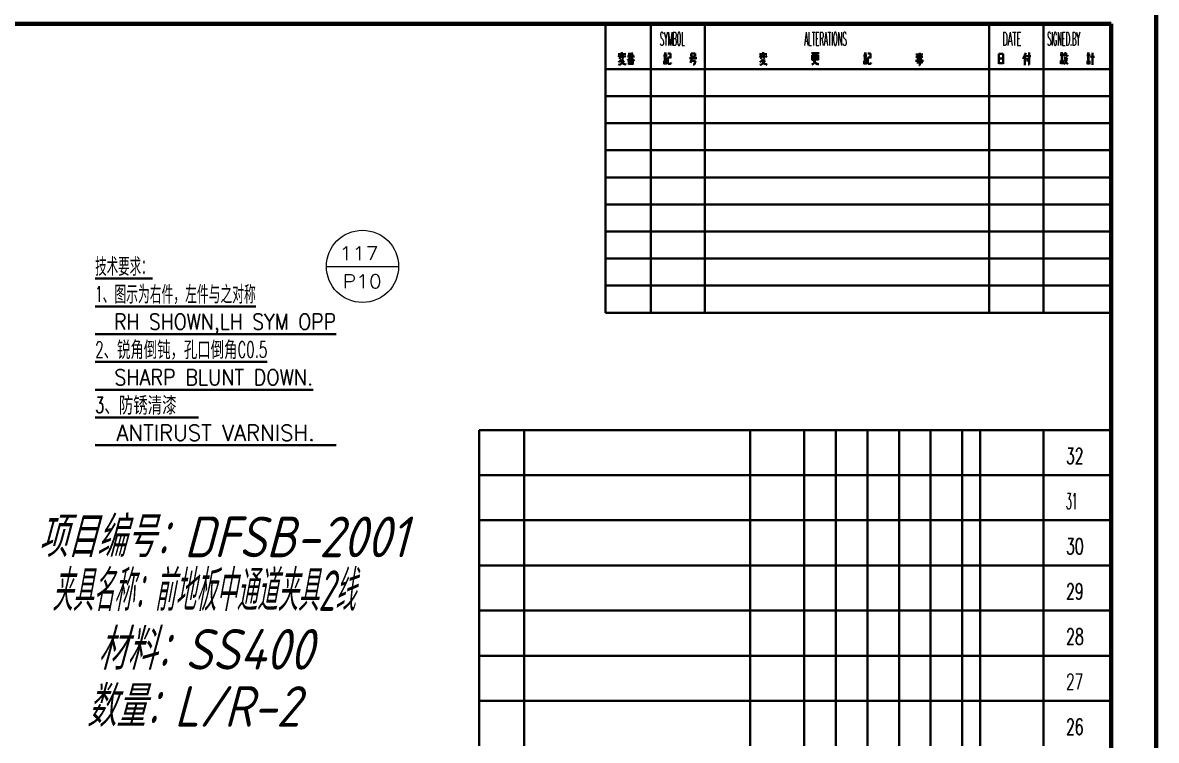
# Model space of a CAD drawing. Header units: millimetres. Extents: x 1333 to 104182, y -63211 to -5704.
# Drawn here: x 48271.3 to 48522.4, y -62786 to -62627 of the extents above; entities that cross this region are included whole.
import ezdxf
from ezdxf.enums import TextEntityAlignment as Align

# ---------------------------------------------------------------- set-up
doc = ezdxf.new("R2010")
doc.units = ezdxf.units.MM
doc.header["$LTSCALE"] = 0.5
doc.layers.add('11', color=3, linetype='Continuous')
doc.layers.add('材质&数量层', color=1, linetype='Continuous', lineweight=9)
doc.styles.add('GB', font='gbeitc.shx', dxfattribs={"bigfont": 'gbcbig.shx'})
doc.styles.get("Standard").update_dxf_attribs({"font": 'simplex.shx'})

msp = doc.modelspace()

# ---------------------------------------------------------------- linework, layer by layer
at = {"color": 7, "lineweight": 70}
for p, q in [((48522.405, -62617.278), (48522.405, -63211.278)), ((47706.405, -62627.278), (48512.405, -62627.278)), ((48512.405, -62627.278), (48512.405, -63201.278))]:
    msp.add_line(p, q, dxfattribs=at)
at = {"color": 7, "lineweight": 35}
for p, q in [((48400.405, -62627.278), (48400.405, -62691.278)), ((48400.405, -62627.278), (48400.405, -62691.278)), ((48410.405, -62627.278), (48410.405, -62691.278)), ((48410.405, -62627.278), (48410.405, -62691.278)), ((48422.405, -62627.278), (48422.405, -62691.278)), ((48422.405, -62627.278), (48422.405, -62691.278)), ((48485.405, -62627.278), (48485.405, -62691.278)), ((48485.405, -62627.278), (48485.405, -62691.278)), ((48497.405, -62628.134), (48497.405, -62691.278)), ((48497.405, -62628.134), (48497.405, -62691.278)), ((48400.405, -62637.278), (48512.405, -62637.278)), ((48400.405, -62637.278), (48512.405, -62637.278)), ((48400.405, -62643.278), (48512.405, -62643.278)), ((48400.405, -62643.278), (48512.405, -62643.278)), ((48512.405, -62649.278), (48400.405, -62649.278)), ((48512.405, -62649.278), (48400.405, -62649.278)), ((48400.405, -62655.278), (48512.405, -62655.278)), ((48400.405, -62655.278), (48512.405, -62655.278)), ((48512.405, -62661.278), (48400.405, -62661.278)), ((48512.405, -62661.278), (48400.405, -62661.278)), ((48400.405, -62667.278), (48512.405, -62667.278)), ((48400.405, -62667.278), (48512.405, -62667.278)), ((48512.405, -62673.278), (48400.405, -62673.278)), ((48512.405, -62673.278), (48400.405, -62673.278)), ((48400.405, -62679.278), (48512.405, -62679.278)), ((48400.405, -62679.278), (48512.405, -62679.278)), ((48512.405, -62685.278), (48400.405, -62685.278)), ((48512.405, -62685.278), (48400.405, -62685.278)), ((48400.405, -62691.278), (48512.405, -62691.278)), ((48400.405, -62691.278), (48512.405, -62691.278)), ((48512.405, -62717.278), (48372.405, -62717.278)), ((48512.405, -62717.278), (48372.405, -62717.278)), ((48512.405, -62727.278), (48372.405, -62727.278)), ((48512.405, -62727.278), (48372.405, -62727.278)), ((48512.405, -62737.278), (48372.405, -62737.278)), ((48512.405, -62737.278), (48372.405, -62737.278)), ((48512.405, -62747.278), (48372.405, -62747.278)), ((48512.405, -62747.278), (48372.405, -62747.278)), ((48512.405, -62757.278), (48372.405, -62757.278)), ((48512.405, -62757.278), (48372.405, -62757.278)), ((48512.405, -62767.278), (48372.405, -62767.278)), ((48512.405, -62767.278), (48372.405, -62767.278)), ((48512.405, -62777.278), (48372.405, -62777.278)), ((48512.405, -62777.278), (48372.405, -62777.278))]:
    msp.add_line(p, q, dxfattribs=at)
at = {"color": 7, "lineweight": 35, "ltscale": 0.021387}
msp.add_line((48497.405, -62627.278), (48497.405, -62628.134), dxfattribs=at)
msp.add_line((48497.405, -62627.278), (48497.405, -62628.134), dxfattribs=at)
at = {"color": 7, "lineweight": 35, "ltscale": 0.042102}
for p, q in [((48403.203, -62633.961), (48404.887, -62633.961)), ((48403.203, -62633.961), (48404.887, -62633.961)), ((48434.478, -62633.972), (48436.162, -62633.972)), ((48434.478, -62633.972), (48436.162, -62633.972))]:
    msp.add_line(p, q, dxfattribs=at)
at = {"color": 7, "lineweight": 35, "ltscale": 0.011789}
msp.add_line((48403.493, -62634.266), (48403.274, -62634.684), dxfattribs=at)
msp.add_line((48403.493, -62634.266), (48403.274, -62634.684), dxfattribs=at)
at = {"color": 7, "lineweight": 35, "ltscale": 0.016038}
msp.add_line((48403.801, -62635.359), (48403.304, -62635.765), dxfattribs=at)
msp.add_line((48403.801, -62635.359), (48403.304, -62635.765), dxfattribs=at)
at = {"color": 7, "lineweight": 35, "ltscale": 0.004926}
msp.add_line((48403.608, -62634.895), (48403.449, -62635.013), dxfattribs=at)
msp.add_line((48403.608, -62634.895), (48403.449, -62635.013), dxfattribs=at)
at = {"color": 7, "lineweight": 35, "ltscale": 0.014817}
msp.add_line((48403.837, -62634.349), (48403.608, -62634.895), dxfattribs=at)
msp.add_line((48403.837, -62634.349), (48403.608, -62634.895), dxfattribs=at)
at = {"color": 7, "lineweight": 35, "ltscale": 0.00925}
for p, q in [((48403.702, -62635.44), (48403.96, -62635.706)), ((48403.702, -62635.44), (48403.96, -62635.706)), ((48434.977, -62635.452), (48435.234, -62635.718)), ((48434.977, -62635.452), (48435.234, -62635.718))]:
    msp.add_line(p, q, dxfattribs=at)
at = {"color": 7, "lineweight": 35, "ltscale": 0.006214}
msp.add_line((48403.964, -62635.171), (48403.801, -62635.359), dxfattribs=at)
msp.add_line((48403.964, -62635.171), (48403.801, -62635.359), dxfattribs=at)
at = {"color": 7, "lineweight": 35, "ltscale": 0.017139}
msp.add_line((48403.801, -62635.359), (48404.487, -62635.359), dxfattribs=at)
msp.add_line((48403.801, -62635.359), (48404.487, -62635.359), dxfattribs=at)
at = {"color": 7, "lineweight": 35, "ltscale": 0.009754}
msp.add_line((48403.88, -62633.961), (48403.837, -62634.349), dxfattribs=at)
msp.add_line((48403.88, -62633.961), (48403.837, -62634.349), dxfattribs=at)
at = {"color": 7, "lineweight": 35, "ltscale": 0.009991}
msp.add_line((48404.021, -62633.561), (48404.021, -62633.961), dxfattribs=at)
msp.add_line((48404.021, -62633.561), (48404.021, -62633.961), dxfattribs=at)
at = {"color": 7, "lineweight": 35, "ltscale": 0.002087}
msp.add_line((48404.197, -62634.913), (48404.113, -62634.913), dxfattribs=at)
msp.add_line((48404.197, -62634.913), (48404.113, -62634.913), dxfattribs=at)
at = {"color": 7, "lineweight": 35, "ltscale": 0.002383}
msp.add_line((48404.254, -62634.836), (48404.197, -62634.913), dxfattribs=at)
msp.add_line((48404.254, -62634.836), (48404.197, -62634.913), dxfattribs=at)
at = {"color": 7, "lineweight": 35, "ltscale": 0.012031}
msp.add_line((48404.487, -62635.359), (48404.219, -62635.759), dxfattribs=at)
msp.add_line((48404.487, -62635.359), (48404.219, -62635.759), dxfattribs=at)
at = {"color": 7, "lineweight": 35, "ltscale": 0.021887}
msp.add_line((48404.254, -62633.961), (48404.254, -62634.836), dxfattribs=at)
msp.add_line((48404.254, -62633.961), (48404.254, -62634.836), dxfattribs=at)
at = {"color": 7, "lineweight": 35, "ltscale": 0.00831}
msp.add_line((48404.637, -62634.366), (48404.83, -62634.637), dxfattribs=at)
msp.add_line((48404.637, -62634.366), (48404.83, -62634.637), dxfattribs=at)
at = {"color": 7, "lineweight": 35, "ltscale": 0.039355}
msp.add_line((48405.233, -62634.473), (48406.807, -62634.473), dxfattribs=at)
msp.add_line((48405.233, -62634.473), (48406.807, -62634.473), dxfattribs=at)
at = {"color": 7, "lineweight": 35, "ltscale": 0.011418}
msp.add_line((48405.585, -62635.084), (48405.251, -62635.395), dxfattribs=at)
msp.add_line((48405.585, -62635.084), (48405.251, -62635.395), dxfattribs=at)
at = {"color": 7, "lineweight": 35, "ltscale": 0.015064}
msp.add_line((48405.391, -62633.879), (48405.994, -62633.885), dxfattribs=at)
msp.add_line((48405.391, -62633.879), (48405.994, -62633.885), dxfattribs=at)
at = {"color": 7, "lineweight": 35, "ltscale": 0.00671}
msp.add_line((48405.554, -62634.091), (48405.659, -62634.338), dxfattribs=at)
msp.add_line((48405.554, -62634.091), (48405.659, -62634.338), dxfattribs=at)
at = {"color": 7, "lineweight": 35, "ltscale": 0.021875}
for p, q in [((48405.558, -62635.289), (48406.433, -62635.289)), ((48405.558, -62635.289), (48406.433, -62635.289)), ((48405.558, -62635.701), (48406.433, -62635.701)), ((48405.558, -62635.701), (48406.433, -62635.701)), ((48405.558, -62636.148), (48406.433, -62636.148)), ((48405.558, -62636.148), (48406.433, -62636.148))]:
    msp.add_line(p, q, dxfattribs=at)
at = {"color": 7, "lineweight": 35, "ltscale": 0.025122}
msp.add_line((48405.558, -62636.294), (48405.558, -62635.289), dxfattribs=at)
msp.add_line((48405.558, -62636.294), (48405.558, -62635.289), dxfattribs=at)
at = {"color": 7, "lineweight": 35, "ltscale": 0.007915}
msp.add_line((48405.783, -62634.837), (48405.585, -62635.084), dxfattribs=at)
msp.add_line((48405.783, -62634.837), (48405.585, -62635.084), dxfattribs=at)
at = {"color": 7, "lineweight": 35, "ltscale": 0.009843}
msp.add_line((48405.932, -62634.473), (48405.783, -62634.837), dxfattribs=at)
msp.add_line((48405.932, -62634.473), (48405.783, -62634.837), dxfattribs=at)
at = {"color": 7, "lineweight": 35, "ltscale": 0.012538}
msp.add_line((48405.994, -62633.885), (48406.473, -62633.738), dxfattribs=at)
msp.add_line((48405.994, -62633.885), (48406.473, -62633.738), dxfattribs=at)
at = {"color": 7, "lineweight": 35, "ltscale": 0.030411}
msp.add_line((48405.994, -62633.885), (48405.994, -62635.101), dxfattribs=at)
msp.add_line((48405.994, -62633.885), (48405.994, -62635.101), dxfattribs=at)
at = {"color": 7, "lineweight": 35, "ltscale": 0.021451}
msp.add_line((48406.003, -62636.148), (48406.003, -62635.289), dxfattribs=at)
msp.add_line((48406.003, -62636.148), (48406.003, -62635.289), dxfattribs=at)
at = {"color": 7, "lineweight": 35, "ltscale": 0.008952}
msp.add_line((48406.086, -62634.473), (48406.196, -62634.814), dxfattribs=at)
msp.add_line((48406.086, -62634.473), (48406.196, -62634.814), dxfattribs=at)
at = {"color": 7, "lineweight": 35, "ltscale": 0.006482}
msp.add_line((48406.196, -62634.814), (48406.328, -62635.037), dxfattribs=at)
msp.add_line((48406.196, -62634.814), (48406.328, -62635.037), dxfattribs=at)
at = {"color": 7, "lineweight": 35, "ltscale": 0.010111}
msp.add_line((48406.403, -62634.003), (48406.288, -62634.39), dxfattribs=at)
msp.add_line((48406.403, -62634.003), (48406.288, -62634.39), dxfattribs=at)
at = {"color": 7, "lineweight": 35, "ltscale": 0.01551}
msp.add_line((48406.328, -62635.037), (48406.807, -62635.43), dxfattribs=at)
msp.add_line((48406.328, -62635.037), (48406.807, -62635.43), dxfattribs=at)
at = {"color": 7, "lineweight": 35, "ltscale": 0.024973}
msp.add_line((48406.433, -62635.289), (48406.433, -62636.288), dxfattribs=at)
msp.add_line((48406.433, -62635.289), (48406.433, -62636.288), dxfattribs=at)
at = {"color": 7, "lineweight": 35, "ltscale": 0.018872}
msp.add_line((48413.264, -62634.281), (48414.019, -62634.281), dxfattribs=at)
msp.add_line((48413.264, -62634.281), (48414.019, -62634.281), dxfattribs=at)
at = {"color": 7, "lineweight": 35, "ltscale": 0.014844}
msp.add_line((48413.329, -62634.669), (48413.922, -62634.669), dxfattribs=at)
msp.add_line((48413.329, -62634.669), (48413.922, -62634.669), dxfattribs=at)
at = {"color": 7, "lineweight": 35, "ltscale": 0.014185}
for p, q in [((48413.329, -62635.07), (48413.896, -62635.07)), ((48413.329, -62635.07), (48413.896, -62635.07)), ((48457.617, -62635.072), (48458.184, -62635.072)), ((48457.617, -62635.072), (48458.184, -62635.072))]:
    msp.add_line(p, q, dxfattribs=at)
at = {"color": 7, "lineweight": 35, "ltscale": 0.014014}
msp.add_line((48413.368, -62633.803), (48413.928, -62633.803), dxfattribs=at)
msp.add_line((48413.368, -62633.803), (48413.928, -62633.803), dxfattribs=at)
at = {"color": 7, "lineweight": 35, "ltscale": 0.018579}
for p, q in [((48413.4, -62636.207), (48413.4, -62635.464)), ((48413.4, -62636.207), (48413.4, -62635.464)), ((48457.688, -62636.209), (48457.688, -62635.466)), ((48457.688, -62636.209), (48457.688, -62635.466))]:
    msp.add_line(p, q, dxfattribs=at)
at = {"color": 7, "lineweight": 35, "ltscale": 0.012085}
for p, q in [((48413.4, -62635.464), (48413.883, -62635.464)), ((48413.4, -62635.464), (48413.883, -62635.464)), ((48413.4, -62636.078), (48413.883, -62636.078)), ((48413.4, -62636.078), (48413.883, -62636.078))]:
    msp.add_line(p, q, dxfattribs=at)
at = {"color": 7, "lineweight": 35, "ltscale": 0.019064}
for p, q in [((48413.883, -62635.464), (48413.883, -62636.227)), ((48413.883, -62635.464), (48413.883, -62636.227)), ((48458.172, -62635.466), (48458.172, -62636.229)), ((48458.172, -62635.466), (48458.172, -62636.229))]:
    msp.add_line(p, q, dxfattribs=at)
at = {"color": 7, "lineweight": 35, "ltscale": 0.01499}
for p, q in [((48414.187, -62633.861), (48414.786, -62633.861)), ((48414.187, -62633.861), (48414.786, -62633.861)), ((48458.475, -62633.863), (48459.074, -62633.863)), ((48458.475, -62633.863), (48459.074, -62633.863))]:
    msp.add_line(p, q, dxfattribs=at)
at = {"color": 7, "lineweight": 35, "ltscale": 0.031509}
for p, q in [((48414.193, -62634.734), (48414.193, -62635.994)), ((48414.193, -62634.734), (48414.193, -62635.994)), ((48458.481, -62634.736), (48458.481, -62635.996)), ((48458.481, -62634.736), (48458.481, -62635.996))]:
    msp.add_line(p, q, dxfattribs=at)
at = {"color": 7, "lineweight": 35, "ltscale": 0.014832}
for p, q in [((48414.786, -62634.734), (48414.193, -62634.734)), ((48414.786, -62634.734), (48414.193, -62634.734)), ((48457.617, -62634.671), (48458.21, -62634.671)), ((48457.617, -62634.671), (48458.21, -62634.671)), ((48459.074, -62634.736), (48458.481, -62634.736)), ((48459.074, -62634.736), (48458.481, -62634.736))]:
    msp.add_line(p, q, dxfattribs=at)
at = {"color": 7, "lineweight": 35, "ltscale": 0.025369}
for p, q in [((48414.786, -62633.861), (48414.786, -62634.876)), ((48414.786, -62633.861), (48414.786, -62634.876)), ((48459.074, -62633.863), (48459.074, -62634.878)), ((48459.074, -62633.863), (48459.074, -62634.878))]:
    msp.add_line(p, q, dxfattribs=at)
at = {"color": 7, "lineweight": 35, "ltscale": 0.041736}
msp.add_line((48418.978, -62634.89), (48420.648, -62634.89), dxfattribs=at)
msp.add_line((48418.978, -62634.89), (48420.648, -62634.89), dxfattribs=at)
at = {"color": 7, "lineweight": 35, "ltscale": 0.025637}
msp.add_line((48419.521, -62634.89), (48419.255, -62635.881), dxfattribs=at)
msp.add_line((48419.521, -62634.89), (48419.255, -62635.881), dxfattribs=at)
at = {"color": 7, "lineweight": 35, "ltscale": 0.017297}
msp.add_line((48419.338, -62634.495), (48419.338, -62633.803), dxfattribs=at)
msp.add_line((48419.338, -62634.495), (48419.338, -62633.803), dxfattribs=at)
at = {"color": 7, "lineweight": 35, "ltscale": 0.022888}
for p, q in [((48419.338, -62633.803), (48420.253, -62633.803)), ((48419.338, -62633.803), (48420.253, -62633.803)), ((48420.253, -62634.516), (48419.338, -62634.516)), ((48420.253, -62634.516), (48419.338, -62634.516))]:
    msp.add_line(p, q, dxfattribs=at)
at = {"color": 7, "lineweight": 35, "ltscale": 0.024377}
msp.add_line((48419.377, -62635.426), (48420.352, -62635.426), dxfattribs=at)
msp.add_line((48419.377, -62635.426), (48420.352, -62635.426), dxfattribs=at)
at = {"color": 7, "lineweight": 35, "ltscale": 0.020594}
msp.add_line((48420.352, -62635.426), (48420.138, -62636.222), dxfattribs=at)
msp.add_line((48420.352, -62635.426), (48420.138, -62636.222), dxfattribs=at)
at = {"color": 7, "lineweight": 35, "ltscale": 0.017828}
msp.add_line((48420.253, -62633.803), (48420.253, -62634.516), dxfattribs=at)
msp.add_line((48420.253, -62633.803), (48420.253, -62634.516), dxfattribs=at)
at = {"color": 7, "lineweight": 35, "ltscale": 0.011795}
msp.add_line((48434.768, -62634.278), (48434.548, -62634.695), dxfattribs=at)
msp.add_line((48434.768, -62634.278), (48434.548, -62634.695), dxfattribs=at)
at = {"color": 7, "lineweight": 35, "ltscale": 0.016036}
msp.add_line((48435.076, -62635.371), (48434.579, -62635.777), dxfattribs=at)
msp.add_line((48435.076, -62635.371), (48434.579, -62635.777), dxfattribs=at)
at = {"color": 7, "lineweight": 35, "ltscale": 0.004929}
msp.add_line((48434.882, -62634.907), (48434.724, -62635.024), dxfattribs=at)
msp.add_line((48434.882, -62634.907), (48434.724, -62635.024), dxfattribs=at)
at = {"color": 7, "lineweight": 35, "ltscale": 0.014806}
msp.add_line((48435.111, -62634.36), (48434.882, -62634.907), dxfattribs=at)
msp.add_line((48435.111, -62634.36), (48434.882, -62634.907), dxfattribs=at)
at = {"color": 7, "lineweight": 35, "ltscale": 0.006216}
msp.add_line((48435.238, -62635.183), (48435.076, -62635.371), dxfattribs=at)
msp.add_line((48435.238, -62635.183), (48435.076, -62635.371), dxfattribs=at)
at = {"color": 7, "lineweight": 35, "ltscale": 0.017151}
msp.add_line((48435.076, -62635.371), (48435.762, -62635.371), dxfattribs=at)
msp.add_line((48435.076, -62635.371), (48435.762, -62635.371), dxfattribs=at)
at = {"color": 7, "lineweight": 35, "ltscale": 0.009761}
msp.add_line((48435.155, -62633.972), (48435.111, -62634.36), dxfattribs=at)
msp.add_line((48435.155, -62633.972), (48435.111, -62634.36), dxfattribs=at)
at = {"color": 7, "lineweight": 35, "ltscale": 0.009985}
for p, q in [((48435.296, -62633.573), (48435.296, -62633.972)), ((48435.296, -62633.573), (48435.296, -62633.972)), ((48507.175, -62635.454), (48507.574, -62635.454)), ((48507.175, -62635.454), (48507.574, -62635.454)), ((48507.175, -62636.042), (48507.574, -62636.042)), ((48507.175, -62636.042), (48507.574, -62636.042))]:
    msp.add_line(p, q, dxfattribs=at)
at = {"color": 7, "lineweight": 35, "ltscale": 0.002075}
msp.add_line((48435.471, -62634.924), (48435.388, -62634.924), dxfattribs=at)
msp.add_line((48435.471, -62634.924), (48435.388, -62634.924), dxfattribs=at)
at = {"color": 7, "lineweight": 35, "ltscale": 0.002388}
msp.add_line((48435.529, -62634.848), (48435.471, -62634.924), dxfattribs=at)
msp.add_line((48435.529, -62634.848), (48435.471, -62634.924), dxfattribs=at)
at = {"color": 7, "lineweight": 35, "ltscale": 0.012028}
msp.add_line((48435.762, -62635.371), (48435.494, -62635.771), dxfattribs=at)
msp.add_line((48435.762, -62635.371), (48435.494, -62635.771), dxfattribs=at)
at = {"color": 7, "lineweight": 35, "ltscale": 0.021893}
msp.add_line((48435.529, -62633.972), (48435.529, -62634.848), dxfattribs=at)
msp.add_line((48435.529, -62633.972), (48435.529, -62634.848), dxfattribs=at)
at = {"color": 7, "lineweight": 35, "ltscale": 0.008315}
msp.add_line((48435.911, -62634.378), (48436.105, -62634.648), dxfattribs=at)
msp.add_line((48435.911, -62634.378), (48436.105, -62634.648), dxfattribs=at)
at = {"color": 7, "lineweight": 35, "ltscale": 0.042236}
msp.add_line((48446.029, -62633.745), (48447.718, -62633.745), dxfattribs=at)
msp.add_line((48446.029, -62633.745), (48447.718, -62633.745), dxfattribs=at)
at = {"color": 7, "lineweight": 35, "ltscale": 0.032397}
for p, q in [((48446.189, -62634.193), (48447.484, -62634.193)), ((48446.189, -62634.193), (48447.484, -62634.193)), ((48446.189, -62634.624), (48447.484, -62634.624)), ((48446.189, -62634.624), (48447.484, -62634.624)), ((48446.189, -62635.156), (48447.484, -62635.156)), ((48446.189, -62635.156), (48447.484, -62635.156))]:
    msp.add_line(p, q, dxfattribs=at)
at = {"color": 7, "lineweight": 35, "ltscale": 0.027151}
msp.add_line((48446.189, -62635.279), (48446.189, -62634.193), dxfattribs=at)
msp.add_line((48446.189, -62635.279), (48446.189, -62634.193), dxfattribs=at)
at = {"color": 7, "lineweight": 35, "ltscale": 0.003786}
msp.add_line((48446.359, -62635.486), (48446.406, -62635.342), dxfattribs=at)
msp.add_line((48446.359, -62635.486), (48446.406, -62635.342), dxfattribs=at)
at = {"color": 7, "lineweight": 35, "ltscale": 0.020991}
msp.add_line((48446.406, -62635.342), (48446.969, -62635.965), dxfattribs=at)
msp.add_line((48446.406, -62635.342), (48446.969, -62635.965), dxfattribs=at)
at = {"color": 7, "lineweight": 35, "ltscale": 0.008331}
msp.add_line((48446.783, -62635.497), (48446.688, -62635.816), dxfattribs=at)
msp.add_line((48446.783, -62635.497), (48446.688, -62635.816), dxfattribs=at)
at = {"color": 7, "lineweight": 35, "ltscale": 0.008883}
msp.add_line((48446.837, -62635.146), (48446.783, -62635.497), dxfattribs=at)
msp.add_line((48446.837, -62635.146), (48446.783, -62635.497), dxfattribs=at)
at = {"color": 7, "lineweight": 35, "ltscale": 0.035004}
msp.add_line((48446.837, -62633.745), (48446.837, -62635.146), dxfattribs=at)
msp.add_line((48446.837, -62633.745), (48446.837, -62635.146), dxfattribs=at)
at = {"color": 7, "lineweight": 35, "ltscale": 0.027817}
msp.add_line((48447.484, -62634.193), (48447.484, -62635.305), dxfattribs=at)
msp.add_line((48447.484, -62634.193), (48447.484, -62635.305), dxfattribs=at)
at = {"color": 7, "lineweight": 35, "ltscale": 0.01886}
msp.add_line((48457.552, -62634.283), (48458.307, -62634.283), dxfattribs=at)
msp.add_line((48457.552, -62634.283), (48458.307, -62634.283), dxfattribs=at)
at = {"color": 7, "lineweight": 35, "ltscale": 0.014026}
msp.add_line((48457.655, -62633.805), (48458.216, -62633.805), dxfattribs=at)
msp.add_line((48457.655, -62633.805), (48458.216, -62633.805), dxfattribs=at)
at = {"color": 7, "lineweight": 35, "ltscale": 0.012097}
for p, q in [((48457.688, -62635.466), (48458.172, -62635.466)), ((48457.688, -62635.466), (48458.172, -62635.466)), ((48457.688, -62636.08), (48458.172, -62636.08)), ((48457.688, -62636.08), (48458.172, -62636.08))]:
    msp.add_line(p, q, dxfattribs=at)
at = {"color": 7, "lineweight": 35, "ltscale": 0.043738}
msp.add_line((48469.069, -62635.494), (48470.818, -62635.494), dxfattribs=at)
msp.add_line((48469.069, -62635.494), (48470.818, -62635.494), dxfattribs=at)
at = {"color": 7, "lineweight": 35, "ltscale": 0.039539}
msp.add_line((48469.115, -62634.077), (48470.697, -62634.077), dxfattribs=at)
msp.add_line((48469.115, -62634.077), (48470.697, -62634.077), dxfattribs=at)
at = {"color": 7, "lineweight": 35, "ltscale": 0.027844}
msp.add_line((48469.321, -62635.137), (48470.435, -62635.137), dxfattribs=at)
msp.add_line((48469.321, -62635.137), (48470.435, -62635.137), dxfattribs=at)
at = {"color": 7, "lineweight": 35, "ltscale": 0.026208}
for p, q in [((48470.435, -62634.406), (48469.387, -62634.406)), ((48470.435, -62634.406), (48469.387, -62634.406)), ((48469.387, -62634.818), (48470.435, -62634.818)), ((48469.387, -62634.818), (48470.435, -62634.818))]:
    msp.add_line(p, q, dxfattribs=at)
at = {"color": 7, "lineweight": 35, "ltscale": 0.010318}
for p, q in [((48469.387, -62634.406), (48469.387, -62634.818)), ((48469.387, -62634.406), (48469.387, -62634.818)), ((48470.435, -62634.818), (48470.435, -62634.406)), ((48470.435, -62634.818), (48470.435, -62634.406))]:
    msp.add_line(p, q, dxfattribs=at)
at = {"color": 7, "lineweight": 35, "ltscale": 0.066351}
msp.add_line((48469.986, -62633.674), (48469.986, -62636.328), dxfattribs=at)
msp.add_line((48469.986, -62633.674), (48469.986, -62636.328), dxfattribs=at)
at = {"color": 7, "lineweight": 35, "ltscale": 0.0211}
msp.add_line((48470.435, -62635.137), (48470.435, -62635.981), dxfattribs=at)
msp.add_line((48470.435, -62635.137), (48470.435, -62635.981), dxfattribs=at)
at = {"color": 7, "lineweight": 35, "ltscale": 0.023889}
for p, q in [((48487.508, -62633.92), (48488.463, -62633.92)), ((48487.508, -62633.92), (48488.463, -62633.92)), ((48487.508, -62634.935), (48488.463, -62634.935)), ((48487.508, -62634.935), (48488.463, -62634.935)), ((48487.508, -62636.005), (48488.463, -62636.005)), ((48487.508, -62636.005), (48488.463, -62636.005))]:
    msp.add_line(p, q, dxfattribs=at)
at = {"color": 7, "lineweight": 35, "ltscale": 0.05564}
for p, q in [((48487.508, -62636.146), (48487.508, -62633.92)), ((48487.508, -62636.146), (48487.508, -62633.92)), ((48488.463, -62633.92), (48488.463, -62636.146)), ((48488.463, -62633.92), (48488.463, -62636.146))]:
    msp.add_line(p, q, dxfattribs=at)
at = {"color": 7, "lineweight": 35, "ltscale": 0.022995}
msp.add_line((48493.276, -62634.217), (48492.892, -62635.052), dxfattribs=at)
msp.add_line((48493.276, -62634.217), (48492.892, -62635.052), dxfattribs=at)
at = {"color": 7, "lineweight": 35, "ltscale": 0.013653}
msp.add_line((48493.502, -62633.719), (48493.276, -62634.217), dxfattribs=at)
msp.add_line((48493.502, -62633.719), (48493.276, -62634.217), dxfattribs=at)
at = {"color": 7, "lineweight": 35, "ltscale": 0.054935}
msp.add_line((48493.276, -62634.217), (48493.276, -62636.414), dxfattribs=at)
msp.add_line((48493.276, -62634.217), (48493.276, -62636.414), dxfattribs=at)
at = {"color": 7, "lineweight": 35, "ltscale": 0.028345}
msp.add_line((48493.502, -62634.395), (48494.635, -62634.395), dxfattribs=at)
msp.add_line((48493.502, -62634.395), (48494.635, -62634.395), dxfattribs=at)
at = {"color": 7, "lineweight": 35, "ltscale": 0.017561}
msp.add_line((48493.801, -62634.902), (48493.904, -62635.597), dxfattribs=at)
msp.add_line((48493.801, -62634.902), (48493.904, -62635.597), dxfattribs=at)
at = {"color": 7, "lineweight": 35, "ltscale": 0.061975}
msp.add_line((48494.251, -62633.644), (48494.251, -62636.123), dxfattribs=at)
msp.add_line((48494.251, -62633.644), (48494.251, -62636.123), dxfattribs=at)
at = {"color": 7, "lineweight": 35, "ltscale": 0.018359}
for p, q in [((48501.115, -62634.144), (48501.85, -62634.144)), ((48501.115, -62634.144), (48501.85, -62634.144)), ((48507.004, -62634.188), (48507.738, -62634.188)), ((48507.004, -62634.188), (48507.738, -62634.188))]:
    msp.add_line(p, q, dxfattribs=at)
at = {"color": 7, "lineweight": 35, "ltscale": 0.012939}
for p, q in [((48501.191, -62633.762), (48501.709, -62633.762)), ((48501.191, -62633.762), (48501.709, -62633.762)), ((48507.08, -62633.807), (48507.597, -62633.807)), ((48507.08, -62633.807), (48507.597, -62633.807))]:
    msp.add_line(p, q, dxfattribs=at)
at = {"color": 7, "lineweight": 35, "ltscale": 0.012463}
for p, q in [((48501.218, -62635.013), (48501.716, -62635.013)), ((48501.218, -62635.013), (48501.716, -62635.013)), ((48507.106, -62635.058), (48507.605, -62635.058)), ((48507.106, -62635.058), (48507.605, -62635.058))]:
    msp.add_line(p, q, dxfattribs=at)
at = {"color": 7, "lineweight": 35, "ltscale": 0.012549}
msp.add_line((48501.226, -62634.578), (48501.728, -62634.578), dxfattribs=at)
msp.add_line((48501.226, -62634.578), (48501.728, -62634.578), dxfattribs=at)
at = {"color": 7, "lineweight": 35, "ltscale": 0.009998}
for p, q in [((48501.286, -62635.41), (48501.686, -62635.41)), ((48501.286, -62635.41), (48501.686, -62635.41)), ((48501.286, -62635.997), (48501.686, -62635.997)), ((48501.286, -62635.997), (48501.686, -62635.997))]:
    msp.add_line(p, q, dxfattribs=at)
at = {"color": 7, "lineweight": 35, "ltscale": 0.018304}
for p, q in [((48501.286, -62636.142), (48501.286, -62635.41)), ((48501.286, -62636.142), (48501.286, -62635.41)), ((48507.175, -62636.187), (48507.175, -62635.454)), ((48507.175, -62636.187), (48507.175, -62635.454))]:
    msp.add_line(p, q, dxfattribs=at)
at = {"color": 7, "lineweight": 35, "ltscale": 0.019257}
msp.add_line((48501.686, -62635.41), (48501.686, -62636.18), dxfattribs=at)
msp.add_line((48501.686, -62635.41), (48501.686, -62636.18), dxfattribs=at)
at = {"color": 7, "lineweight": 35, "ltscale": 0.004377}
msp.add_line((48501.884, -62634.502), (48502.009, -62634.38), dxfattribs=at)
msp.add_line((48501.884, -62634.502), (48502.009, -62634.38), dxfattribs=at)
at = {"color": 7, "lineweight": 35, "ltscale": 0.017982}
msp.add_line((48501.891, -62634.846), (48502.61, -62634.838), dxfattribs=at)
msp.add_line((48501.891, -62634.846), (48502.61, -62634.838), dxfattribs=at)
at = {"color": 7, "lineweight": 35, "ltscale": 0.005456}
msp.add_line((48502.009, -62634.38), (48502.082, -62634.174), dxfattribs=at)
msp.add_line((48502.009, -62634.38), (48502.082, -62634.174), dxfattribs=at)
at = {"color": 7, "lineweight": 35, "ltscale": 0.008327}
msp.add_line((48502.078, -62635.166), (48502.169, -62635.486), dxfattribs=at)
msp.add_line((48502.078, -62635.166), (48502.169, -62635.486), dxfattribs=at)
at = {"color": 7, "lineweight": 35, "ltscale": 0.008569}
msp.add_line((48502.082, -62633.74), (48502.424, -62633.74), dxfattribs=at)
msp.add_line((48502.082, -62633.74), (48502.424, -62633.74), dxfattribs=at)
at = {"color": 7, "lineweight": 35, "ltscale": 0.010867}
msp.add_line((48502.082, -62634.174), (48502.082, -62633.74), dxfattribs=at)
msp.add_line((48502.082, -62634.174), (48502.082, -62633.74), dxfattribs=at)
at = {"color": 7, "lineweight": 35, "ltscale": 0.010726}
msp.add_line((48502.169, -62635.486), (48502.405, -62635.845), dxfattribs=at)
msp.add_line((48502.169, -62635.486), (48502.405, -62635.845), dxfattribs=at)
at = {"color": 7, "lineweight": 35, "ltscale": 0.011689}
msp.add_line((48502.515, -62635.311), (48502.325, -62635.738), dxfattribs=at)
msp.add_line((48502.515, -62635.311), (48502.325, -62635.738), dxfattribs=at)
at = {"color": 7, "lineweight": 35, "ltscale": 0.014679}
msp.add_line((48502.424, -62633.74), (48502.424, -62634.327), dxfattribs=at)
msp.add_line((48502.424, -62633.74), (48502.424, -62634.327), dxfattribs=at)
at = {"color": 7, "lineweight": 35, "ltscale": 0.002263}
msp.add_line((48502.424, -62634.327), (48502.484, -62634.395), dxfattribs=at)
msp.add_line((48502.424, -62634.327), (48502.484, -62634.395), dxfattribs=at)
at = {"color": 7, "lineweight": 35, "ltscale": 0.005359}
msp.add_line((48502.484, -62634.395), (48502.698, -62634.395), dxfattribs=at)
msp.add_line((48502.484, -62634.395), (48502.698, -62634.395), dxfattribs=at)
at = {"color": 7, "lineweight": 35, "ltscale": 0.012057}
msp.add_line((48502.61, -62634.838), (48502.515, -62635.311), dxfattribs=at)
msp.add_line((48502.61, -62634.838), (48502.515, -62635.311), dxfattribs=at)
at = {"color": 7, "lineweight": 35, "ltscale": 0.005774}
msp.add_line((48502.698, -62634.395), (48502.762, -62634.174), dxfattribs=at)
msp.add_line((48502.698, -62634.395), (48502.762, -62634.174), dxfattribs=at)
at = {"color": 7, "lineweight": 35, "ltscale": 0.012561}
msp.add_line((48507.114, -62634.623), (48507.616, -62634.623), dxfattribs=at)
msp.add_line((48507.114, -62634.623), (48507.616, -62634.623), dxfattribs=at)
at = {"color": 7, "lineweight": 35, "ltscale": 0.01926}
msp.add_line((48507.574, -62635.454), (48507.574, -62636.225), dxfattribs=at)
msp.add_line((48507.574, -62635.454), (48507.574, -62636.225), dxfattribs=at)
at = {"color": 7, "lineweight": 35, "ltscale": 0.022827}
msp.add_line((48507.803, -62634.553), (48508.716, -62634.553), dxfattribs=at)
msp.add_line((48507.803, -62634.553), (48508.716, -62634.553), dxfattribs=at)
at = {"color": 7, "lineweight": 35, "ltscale": 0.06644}
msp.add_line((48508.25, -62633.658), (48508.25, -62636.315), dxfattribs=at)
msp.add_line((48508.25, -62633.658), (48508.25, -62636.315), dxfattribs=at)
at = {"color": 7, "lineweight": 35, "ltscale": 0.009835}
msp.add_line((48403.647, -62636.241), (48403.274, -62636.364), dxfattribs=at)
msp.add_line((48403.647, -62636.241), (48403.274, -62636.364), dxfattribs=at)
at = {"color": 7, "lineweight": 35, "ltscale": 0.0066}
msp.add_line((48403.88, -62636.117), (48403.647, -62636.241), dxfattribs=at)
msp.add_line((48403.88, -62636.117), (48403.647, -62636.241), dxfattribs=at)
at = {"color": 7, "lineweight": 35, "ltscale": 0.012322}
msp.add_line((48404.219, -62635.759), (48403.88, -62636.117), dxfattribs=at)
msp.add_line((48404.219, -62635.759), (48403.88, -62636.117), dxfattribs=at)
at = {"color": 7, "lineweight": 35, "ltscale": 0.014031}
msp.add_line((48403.96, -62635.706), (48404.359, -62636.1), dxfattribs=at)
msp.add_line((48403.96, -62635.706), (48404.359, -62636.1), dxfattribs=at)
at = {"color": 7, "lineweight": 35, "ltscale": 0.007188}
msp.add_line((48404.359, -62636.1), (48404.619, -62636.223), dxfattribs=at)
msp.add_line((48404.359, -62636.1), (48404.619, -62636.223), dxfattribs=at)
at = {"color": 7, "lineweight": 35, "ltscale": 0.00853}
msp.add_line((48404.619, -62636.223), (48404.949, -62636.311), dxfattribs=at)
msp.add_line((48404.619, -62636.223), (48404.949, -62636.311), dxfattribs=at)
at = {"color": 7, "lineweight": 35, "ltscale": 0.004025}
for p, q in [((48414.193, -62635.994), (48414.274, -62636.133)), ((48414.193, -62635.994), (48414.274, -62636.133)), ((48458.481, -62635.996), (48458.562, -62636.135)), ((48458.481, -62635.996), (48458.562, -62636.135))]:
    msp.add_line(p, q, dxfattribs=at)
at = {"color": 7, "lineweight": 35, "ltscale": 0.011365}
for p, q in [((48414.274, -62636.133), (48414.728, -62636.133)), ((48414.274, -62636.133), (48414.728, -62636.133)), ((48458.562, -62636.135), (48459.016, -62636.135)), ((48458.562, -62636.135), (48459.016, -62636.135))]:
    msp.add_line(p, q, dxfattribs=at)
at = {"color": 7, "lineweight": 35, "ltscale": 0.004087}
for p, q in [((48414.728, -62636.133), (48414.87, -62636.052)), ((48414.728, -62636.133), (48414.87, -62636.052)), ((48459.016, -62636.135), (48459.158, -62636.054)), ((48459.016, -62636.135), (48459.158, -62636.054))]:
    msp.add_line(p, q, dxfattribs=at)
at = {"color": 7, "lineweight": 35, "ltscale": 0.006186}
for p, q in [((48414.87, -62636.052), (48414.934, -62635.813)), ((48414.87, -62636.052), (48414.934, -62635.813)), ((48459.158, -62636.054), (48459.222, -62635.815)), ((48459.158, -62636.054), (48459.222, -62635.815))]:
    msp.add_line(p, q, dxfattribs=at)
at = {"color": 7, "lineweight": 35, "ltscale": 0.004529}
msp.add_line((48420.005, -62636.299), (48419.823, -62636.299), dxfattribs=at)
msp.add_line((48420.005, -62636.299), (48419.823, -62636.299), dxfattribs=at)
at = {"color": 7, "lineweight": 35, "ltscale": 0.003862}
msp.add_line((48420.138, -62636.222), (48420.005, -62636.299), dxfattribs=at)
msp.add_line((48420.138, -62636.222), (48420.005, -62636.299), dxfattribs=at)
at = {"color": 7, "lineweight": 35, "ltscale": 0.009847}
msp.add_line((48434.922, -62636.252), (48434.548, -62636.376), dxfattribs=at)
msp.add_line((48434.922, -62636.252), (48434.548, -62636.376), dxfattribs=at)
at = {"color": 7, "lineweight": 35, "ltscale": 0.006588}
msp.add_line((48435.155, -62636.129), (48434.922, -62636.252), dxfattribs=at)
msp.add_line((48435.155, -62636.129), (48434.922, -62636.252), dxfattribs=at)
at = {"color": 7, "lineweight": 35, "ltscale": 0.012333}
msp.add_line((48435.494, -62635.771), (48435.155, -62636.129), dxfattribs=at)
msp.add_line((48435.494, -62635.771), (48435.155, -62636.129), dxfattribs=at)
at = {"color": 7, "lineweight": 35, "ltscale": 0.014038}
msp.add_line((48435.234, -62635.718), (48435.634, -62636.111), dxfattribs=at)
msp.add_line((48435.234, -62635.718), (48435.634, -62636.111), dxfattribs=at)
at = {"color": 7, "lineweight": 35, "ltscale": 0.007179}
msp.add_line((48435.634, -62636.111), (48435.894, -62636.235), dxfattribs=at)
msp.add_line((48435.634, -62636.111), (48435.894, -62636.235), dxfattribs=at)
at = {"color": 7, "lineweight": 35, "ltscale": 0.008541}
msp.add_line((48435.894, -62636.235), (48436.224, -62636.323), dxfattribs=at)
msp.add_line((48435.894, -62636.235), (48436.224, -62636.323), dxfattribs=at)
at = {"color": 7, "lineweight": 35, "ltscale": 0.008567}
msp.add_line((48446.385, -62636.152), (48446.072, -62636.29), dxfattribs=at)
msp.add_line((48446.385, -62636.152), (48446.072, -62636.29), dxfattribs=at)
at = {"color": 7, "lineweight": 35, "ltscale": 0.011296}
msp.add_line((48446.688, -62635.816), (48446.385, -62636.152), dxfattribs=at)
msp.add_line((48446.688, -62635.816), (48446.385, -62636.152), dxfattribs=at)
at = {"color": 7, "lineweight": 35, "ltscale": 0.01117}
msp.add_line((48446.969, -62635.965), (48447.368, -62636.168), dxfattribs=at)
msp.add_line((48446.969, -62635.965), (48447.368, -62636.168), dxfattribs=at)
at = {"color": 7, "lineweight": 35, "ltscale": 0.00657}
msp.add_line((48447.368, -62636.168), (48447.623, -62636.231), dxfattribs=at)
msp.add_line((48447.368, -62636.168), (48447.623, -62636.231), dxfattribs=at)
at = {"color": 7, "lineweight": 35, "ltscale": 0.026904}
msp.add_line((48469.359, -62635.822), (48470.435, -62635.822), dxfattribs=at)
msp.add_line((48469.359, -62635.822), (48470.435, -62635.822), dxfattribs=at)
at = {"color": 7, "lineweight": 35, "ltscale": 0.003943}
msp.add_line((48469.919, -62636.444), (48469.761, -62636.444), dxfattribs=at)
msp.add_line((48469.919, -62636.444), (48469.761, -62636.444), dxfattribs=at)
at = {"color": 7, "lineweight": 35, "ltscale": 0.003344}
msp.add_line((48469.986, -62636.328), (48469.919, -62636.444), dxfattribs=at)
msp.add_line((48469.986, -62636.328), (48469.919, -62636.444), dxfattribs=at)
at = {"color": 7, "lineweight": 35, "ltscale": 0.004773}
msp.add_line((48494.208, -62636.283), (48494.017, -62636.283), dxfattribs=at)
msp.add_line((48494.208, -62636.283), (48494.017, -62636.283), dxfattribs=at)
at = {"color": 7, "lineweight": 35, "ltscale": 0.00416}
msp.add_line((48494.251, -62636.123), (48494.208, -62636.283), dxfattribs=at)
msp.add_line((48494.251, -62636.123), (48494.208, -62636.283), dxfattribs=at)
at = {"color": 7, "lineweight": 35, "ltscale": 0.007735}
msp.add_line((48502.139, -62635.997), (48501.895, -62636.188), dxfattribs=at)
msp.add_line((48502.139, -62635.997), (48501.895, -62636.188), dxfattribs=at)
at = {"color": 7, "lineweight": 35, "ltscale": 0.007985}
msp.add_line((48502.325, -62635.738), (48502.139, -62635.997), dxfattribs=at)
msp.add_line((48502.325, -62635.738), (48502.139, -62635.997), dxfattribs=at)
at = {"color": 7, "lineweight": 35, "ltscale": 0.013763}
msp.add_line((48502.405, -62635.845), (48502.816, -62636.211), dxfattribs=at)
msp.add_line((48502.405, -62635.845), (48502.816, -62636.211), dxfattribs=at)
at = {"color": 7, "lineweight": 13, "ltscale": 0.4}
msp.add_line((48338.565, -62681.01), (48354.565, -62681.01), dxfattribs=at)
at = {"color": 3, "lineweight": 35, "ltscale": 0.31754}
msp.add_line((48287.365, -62683.721), (48300.066, -62683.721), dxfattribs=at)
at = {"color": 3, "lineweight": 35}
for p, q in [((48287.365, -62689.874), (48322.929, -62689.874)), ((48287.365, -62696.027), (48340.711, -62696.027)), ((48287.365, -62702.181), (48325.47, -62702.181)), ((48287.365, -62708.334), (48335.631, -62708.334)), ((48287.365, -62714.487), (48310.228, -62714.487)), ((48287.365, -62720.64), (48340.711, -62720.64))]:
    msp.add_line(p, q, dxfattribs=at)
at = {"color": 7, "lineweight": 35, "ltscale": 0.25}
for p, q in [((48372.405, -62717.278), (48372.405, -62727.278)), ((48372.405, -62717.278), (48372.405, -62727.278)), ((48382.405, -62717.278), (48382.405, -62727.278)), ((48382.405, -62717.278), (48382.405, -62727.278)), ((48432.405, -62717.278), (48432.405, -62727.278)), ((48432.405, -62717.278), (48432.405, -62727.278)), ((48444.405, -62717.278), (48444.405, -62727.278)), ((48444.405, -62717.278), (48444.405, -62727.278)), ((48451.405, -62727.278), (48451.405, -62717.278)), ((48451.405, -62727.278), (48451.405, -62717.278)), ((48458.405, -62727.278), (48458.405, -62717.278)), ((48458.405, -62727.278), (48458.405, -62717.278)), ((48465.405, -62727.278), (48465.405, -62717.278)), ((48465.405, -62727.278), (48465.405, -62717.278)), ((48472.405, -62717.278), (48472.405, -62727.278)), ((48472.405, -62717.278), (48472.405, -62727.278)), ((48479.405, -62727.278), (48479.405, -62717.278)), ((48479.405, -62727.278), (48479.405, -62717.278)), ((48483.405, -62727.278), (48483.405, -62717.278)), ((48483.405, -62727.278), (48483.405, -62717.278)), ((48497.405, -62717.278), (48497.405, -62727.278)), ((48497.405, -62717.278), (48497.405, -62727.278)), ((48512.405, -62727.278), (48512.405, -62717.278)), ((48512.405, -62727.278), (48512.405, -62717.278)), ((48372.405, -62727.278), (48372.405, -62737.278)), ((48372.405, -62727.278), (48372.405, -62737.278)), ((48382.405, -62727.278), (48382.405, -62737.278)), ((48382.405, -62727.278), (48382.405, -62737.278)), ((48432.405, -62727.278), (48432.405, -62737.278)), ((48432.405, -62727.278), (48432.405, -62737.278)), ((48444.405, -62727.278), (48444.405, -62737.278)), ((48444.405, -62727.278), (48444.405, -62737.278)), ((48451.405, -62737.278), (48451.405, -62727.278)), ((48451.405, -62737.278), (48451.405, -62727.278)), ((48458.405, -62737.278), (48458.405, -62727.278)), ((48458.405, -62737.278), (48458.405, -62727.278)), ((48465.405, -62737.278), (48465.405, -62727.278)), ((48465.405, -62737.278), (48465.405, -62727.278)), ((48472.405, -62727.278), (48472.405, -62737.278)), ((48472.405, -62727.278), (48472.405, -62737.278)), ((48479.405, -62737.278), (48479.405, -62727.278)), ((48479.405, -62737.278), (48479.405, -62727.278)), ((48483.405, -62737.278), (48483.405, -62727.278)), ((48483.405, -62737.278), (48483.405, -62727.278)), ((48497.405, -62727.278), (48497.405, -62737.278)), ((48497.405, -62727.278), (48497.405, -62737.278)), ((48512.405, -62737.278), (48512.405, -62727.278)), ((48512.405, -62737.278), (48512.405, -62727.278)), ((48372.405, -62737.278), (48372.405, -62747.278)), ((48372.405, -62737.278), (48372.405, -62747.278)), ((48382.405, -62737.278), (48382.405, -62747.278)), ((48382.405, -62737.278), (48382.405, -62747.278)), ((48432.405, -62737.278), (48432.405, -62747.278)), ((48432.405, -62737.278), (48432.405, -62747.278)), ((48444.405, -62737.278), (48444.405, -62747.278)), ((48444.405, -62737.278), (48444.405, -62747.278)), ((48451.405, -62747.278), (48451.405, -62737.278)), ((48451.405, -62747.278), (48451.405, -62737.278)), ((48458.405, -62747.278), (48458.405, -62737.278)), ((48458.405, -62747.278), (48458.405, -62737.278)), ((48465.405, -62747.278), (48465.405, -62737.278)), ((48465.405, -62747.278), (48465.405, -62737.278)), ((48472.405, -62737.278), (48472.405, -62747.278)), ((48472.405, -62737.278), (48472.405, -62747.278)), ((48479.405, -62747.278), (48479.405, -62737.278)), ((48479.405, -62747.278), (48479.405, -62737.278)), ((48483.405, -62747.278), (48483.405, -62737.278)), ((48483.405, -62747.278), (48483.405, -62737.278)), ((48497.405, -62737.278), (48497.405, -62747.278)), ((48497.405, -62737.278), (48497.405, -62747.278)), ((48512.405, -62747.278), (48512.405, -62737.278)), ((48512.405, -62747.278), (48512.405, -62737.278)), ((48372.405, -62747.278), (48372.405, -62757.278)), ((48372.405, -62747.278), (48372.405, -62757.278)), ((48382.405, -62747.278), (48382.405, -62757.278)), ((48382.405, -62747.278), (48382.405, -62757.278)), ((48432.405, -62747.278), (48432.405, -62757.278)), ((48432.405, -62747.278), (48432.405, -62757.278)), ((48444.405, -62747.278), (48444.405, -62757.278)), ((48444.405, -62747.278), (48444.405, -62757.278)), ((48451.405, -62757.278), (48451.405, -62747.278)), ((48451.405, -62757.278), (48451.405, -62747.278)), ((48458.405, -62757.278), (48458.405, -62747.278)), ((48458.405, -62757.278), (48458.405, -62747.278)), ((48465.405, -62757.278), (48465.405, -62747.278)), ((48465.405, -62757.278), (48465.405, -62747.278)), ((48472.405, -62747.278), (48472.405, -62757.278)), ((48472.405, -62747.278), (48472.405, -62757.278)), ((48479.405, -62757.278), (48479.405, -62747.278)), ((48479.405, -62757.278), (48479.405, -62747.278)), ((48483.405, -62757.278), (48483.405, -62747.278)), ((48483.405, -62757.278), (48483.405, -62747.278)), ((48497.405, -62747.278), (48497.405, -62757.278)), ((48497.405, -62747.278), (48497.405, -62757.278)), ((48512.405, -62757.278), (48512.405, -62747.278)), ((48512.405, -62757.278), (48512.405, -62747.278)), ((48372.405, -62757.278), (48372.405, -62767.278)), ((48372.405, -62757.278), (48372.405, -62767.278)), ((48382.405, -62757.278), (48382.405, -62767.278)), ((48382.405, -62757.278), (48382.405, -62767.278)), ((48432.405, -62757.278), (48432.405, -62767.278)), ((48432.405, -62757.278), (48432.405, -62767.278)), ((48444.405, -62757.278), (48444.405, -62767.278)), ((48444.405, -62757.278), (48444.405, -62767.278)), ((48451.405, -62767.278), (48451.405, -62757.278)), ((48451.405, -62767.278), (48451.405, -62757.278)), ((48458.405, -62767.278), (48458.405, -62757.278)), ((48458.405, -62767.278), (48458.405, -62757.278)), ((48465.405, -62767.278), (48465.405, -62757.278)), ((48465.405, -62767.278), (48465.405, -62757.278)), ((48472.405, -62757.278), (48472.405, -62767.278)), ((48472.405, -62757.278), (48472.405, -62767.278)), ((48479.405, -62767.278), (48479.405, -62757.278)), ((48479.405, -62767.278), (48479.405, -62757.278)), ((48483.405, -62767.278), (48483.405, -62757.278)), ((48483.405, -62767.278), (48483.405, -62757.278)), ((48497.405, -62757.278), (48497.405, -62767.278)), ((48497.405, -62757.278), (48497.405, -62767.278)), ((48512.405, -62767.278), (48512.405, -62757.278)), ((48512.405, -62767.278), (48512.405, -62757.278)), ((48372.405, -62767.278), (48372.405, -62777.278)), ((48372.405, -62767.278), (48372.405, -62777.278)), ((48382.405, -62767.278), (48382.405, -62777.278)), ((48382.405, -62767.278), (48382.405, -62777.278)), ((48432.405, -62767.278), (48432.405, -62777.278)), ((48432.405, -62767.278), (48432.405, -62777.278)), ((48444.405, -62767.278), (48444.405, -62777.278)), ((48444.405, -62767.278), (48444.405, -62777.278)), ((48451.405, -62777.278), (48451.405, -62767.278)), ((48451.405, -62777.278), (48451.405, -62767.278)), ((48458.405, -62777.278), (48458.405, -62767.278)), ((48458.405, -62777.278), (48458.405, -62767.278)), ((48465.405, -62777.278), (48465.405, -62767.278)), ((48465.405, -62777.278), (48465.405, -62767.278)), ((48472.405, -62767.278), (48472.405, -62777.278)), ((48472.405, -62767.278), (48472.405, -62777.278)), ((48479.405, -62777.278), (48479.405, -62767.278)), ((48479.405, -62777.278), (48479.405, -62767.278)), ((48483.405, -62777.278), (48483.405, -62767.278)), ((48483.405, -62777.278), (48483.405, -62767.278)), ((48497.405, -62767.278), (48497.405, -62777.278)), ((48497.405, -62767.278), (48497.405, -62777.278)), ((48512.405, -62777.278), (48512.405, -62767.278)), ((48512.405, -62777.278), (48512.405, -62767.278)), ((48372.405, -62777.278), (48372.405, -62787.278)), ((48372.405, -62777.278), (48372.405, -62787.278)), ((48382.405, -62777.278), (48382.405, -62787.278)), ((48382.405, -62777.278), (48382.405, -62787.278)), ((48432.405, -62777.278), (48432.405, -62787.278)), ((48432.405, -62777.278), (48432.405, -62787.278)), ((48444.405, -62777.278), (48444.405, -62787.278)), ((48444.405, -62777.278), (48444.405, -62787.278)), ((48451.405, -62787.278), (48451.405, -62777.278)), ((48451.405, -62787.278), (48451.405, -62777.278)), ((48458.405, -62787.278), (48458.405, -62777.278)), ((48458.405, -62787.278), (48458.405, -62777.278)), ((48465.405, -62787.278), (48465.405, -62777.278)), ((48465.405, -62787.278), (48465.405, -62777.278)), ((48472.405, -62777.278), (48472.405, -62787.278)), ((48472.405, -62777.278), (48472.405, -62787.278)), ((48479.405, -62787.278), (48479.405, -62777.278)), ((48479.405, -62787.278), (48479.405, -62777.278)), ((48483.405, -62787.278), (48483.405, -62777.278)), ((48483.405, -62787.278), (48483.405, -62777.278)), ((48497.405, -62777.278), (48497.405, -62787.278)), ((48497.405, -62777.278), (48497.405, -62787.278)), ((48512.405, -62787.278), (48512.405, -62777.278)), ((48512.405, -62787.278), (48512.405, -62777.278))]:
    msp.add_line(p, q, dxfattribs=at)
at = {"color": 7, "lineweight": 13}
msp.add_circle((48346.565, -62681.01), 8, dxfattribs=at)
at = {"layer": '11'}
msp.add_lwpolyline([(47681.405, -62617.278), (48522.405, -62617.278), (48522.405, -63211.278), (47681.405, -63211.278)], close=True, dxfattribs=at)

# ---------------------------------------------------------------- texts
at = {"color": 7, "lineweight": 13}
for s, height, width, p, p2 in [('SYMBOL', 3, 0.323831, (48412.437, -62632.095), (48417.942, -62632.095)), ('SYMBOL', 3, 0.323831, (48412.437, -62632.095), (48417.942, -62632.095)), ('ALTERATIONS', 3, 0.324789, (48444.413, -62632.095), (48453.832, -62632.095)), ('ALTERATIONS', 3, 0.324789, (48444.413, -62632.095), (48453.832, -62632.095)), ('DATE', 3, 0.393326, (48488.312, -62632.095), (48492.47, -62632.095)), ('DATE', 3, 0.393326, (48488.312, -62632.095), (48492.47, -62632.095)), ('SIGNED.BY', 3, 0.320962, (48498.246, -62632.095), (48505.491, -62632.095)), ('SIGNED.BY', 3, 0.320962, (48498.246, -62632.095), (48505.491, -62632.095)), ('117', 3, 1.325387, (48341.407, -62679.606), (48350.117, -62679.606)), ('P10', 3, 1.195447, (48342.143, -62685.835), (48350.853, -62685.835)), ('32', 3.5, 0.679407, (48502.405, -62724.778), (48506.255, -62724.778)), ('32', 3.5, 0.679407, (48502.405, -62724.778), (48506.255, -62724.778)), ('31', 3.5, 0.604805, (48502.405, -62734.778), (48504.925, -62734.778)), ('31', 3.5, 0.604805, (48502.405, -62734.778), (48504.925, -62734.778)), ('30', 3.5, 0.691762, (48502.405, -62744.778), (48506.325, -62744.778)), ('30', 3.5, 0.691762, (48502.405, -62744.778), (48506.325, -62744.778)), ('29', 3.5, 0.706365, (48502.405, -62754.778), (48506.29, -62754.778)), ('29', 3.5, 0.706365, (48502.405, -62754.778), (48506.29, -62754.778)), ('28', 3.5, 0.697944, (48502.405, -62764.778), (48506.36, -62764.778)), ('28', 3.5, 0.697944, (48502.405, -62764.778), (48506.36, -62764.778)), ('27', 3.5, 0.667064, (48502.405, -62774.778), (48506.185, -62774.778)), ('27', 3.5, 0.667064, (48502.405, -62774.778), (48506.185, -62774.778)), ('26', 3.5, 0.706365, (48502.405, -62784.778), (48506.29, -62784.778)), ('26', 3.5, 0.706365, (48502.405, -62784.778), (48506.29, -62784.778))]:
    msp.add_text(s, height=height, dxfattribs=dict(at, width=width)).set_placement(p, p2, align=Align.FIT)
at = {"color": 3, "lineweight": 13}
for s, width, p, p2 in [('技术要求：', 0.918189, (48287.365, -62682.721), (48300.066, -62682.721)), ('1、图示为右件，左件与之对称', 0.878136, (48287.365, -62688.874), (48322.929, -62688.874)), ('  RH SHOWN,LH SYM OPP', 0.765743, (48287.365, -62695.027), (48340.711, -62695.027)), ('2、锐角倒钝，孔口倒角C0.5', 0.862751, (48287.365, -62701.181), (48325.47, -62701.181)), ('  SHARP BLUNT DOWN.', 0.776399, (48287.365, -62707.334), (48335.631, -62707.334)), ('3、防锈清漆   ', 0.821422, (48287.365, -62713.487), (48310.228, -62713.487)), ('  ANTIRUST VARNISH.  ', 0.81862, (48287.365, -62719.64), (48340.711, -62719.64))]:
    msp.add_text(s, height=3.5, dxfattribs=dict(at, width=width)).set_placement(p, p2, align=Align.FIT)
at = {"layer": '材质&数量层', "style": 'GB'}
for s, p in [('项目编号：DFSB-2001', (48315.597, -62740.451)), ('材料：SS400', (48311.699, -62765.391)), ('数量：L/R-2', (48309.055, -62778.055))]:
    msp.add_text(s, height=9, dxfattribs=at).set_placement(p, align=Align.MIDDLE)
at = {"layer": '材质&数量层', "style": 'GB', "width": 0.7}
msp.add_text('夹具名称：前地板中通道夹具2线', height=9, dxfattribs=at).set_placement((48311.364, -62752.363), align=Align.MIDDLE)

doc.saveas('drawing.dxf')
